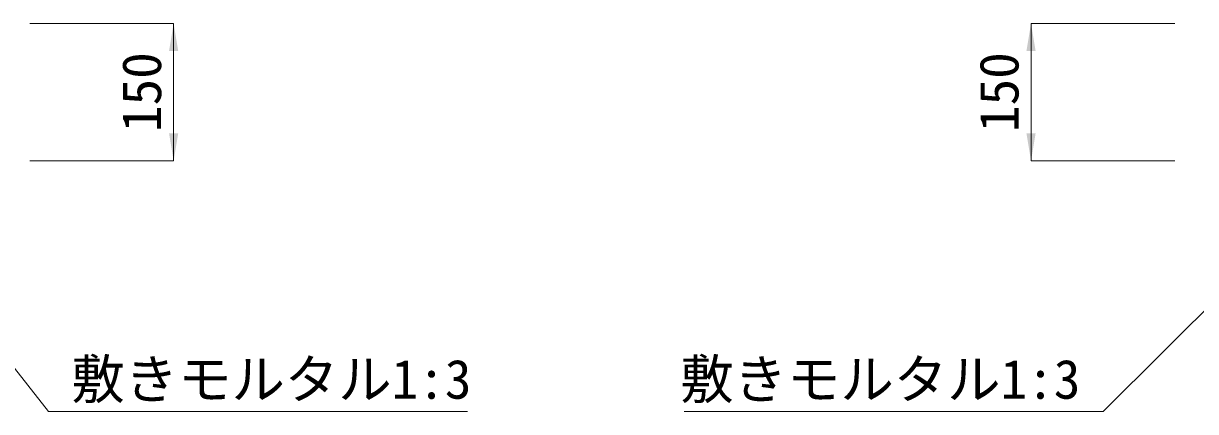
# Model space of a CAD drawing. Units: millimetres at full size. Extents: x 10958 to 33220, y 2125 to 9550.
# Drawn here: x 15701 to 16981, y 6648 to 7072 of the extents above; entities that cross this region are included whole.
import ezdxf
from ezdxf.enums import TextEntityAlignment as Align

# ---------------------------------------------------------------- set-up
doc = ezdxf.new("R2010")
doc.units = ezdxf.units.MM
doc.header["$LTSCALE"] = 20
doc.layers.add('寸法線', color=7, linetype='Continuous', lineweight=13)
doc.layers.add('引出線', color=4, linetype='Continuous', lineweight=13)
doc.styles.add('ＭＳ ゴシック', font='')
doc.styles.get('ＭＳ ゴシック').set_extended_font_data('MS Gothic')

# ---------------------------------------------------------------- blocks, each defined once
blk = doc.blocks.new('filled_arrow')
at = {"color": 0, "linetype": 'Continuous', "lineweight": -2}
blk.add_solid([(7.5, 1.25), (0, 0), (7.5, -1.25)], dxfattribs=at)

msp = doc.modelspace()

# ---------------------------------------------------------------- linework, layer by layer
at = {"layer": '寸法線'}
for p, q in [((15708.14, 7071.82), (15865.1, 7071.82)), ((15865.1, 7071.82), (15865.1, 6921.82)), ((16801.17, 7071.82), (16801.17, 6921.82)), ((16958.14, 7071.82), (16801.17, 7071.82)), ((15708.14, 6921.82), (15865.1, 6921.82)), ((16958.14, 6921.82), (16801.17, 6921.82))]:
    msp.add_line(p, q, dxfattribs=at)
at = {"layer": '引出線'}
for points in [[(15520.97, 6911.82), (15728.46, 6648.03), (16185.87, 6648.03)], [(17145.3, 6911.82), (16880.07, 6648.03), (16422.66, 6648.03)]]:
    msp.add_lwpolyline(points, dxfattribs=at)

# ---------------------------------------------------------------- block references
at = {"layer": '寸法線', "xscale": 4, "yscale": 4}
for p, rotation in [((15865.1, 7071.82), 270), ((16801.17, 7071.82), 270), ((15865.1, 6921.82), 90), ((16801.17, 6921.82), 90)]:
    msp.add_blockref('filled_arrow', p, dxfattribs=dict(at, rotation=rotation))

# ---------------------------------------------------------------- texts
at = {"layer": '寸法線', "style": 'ＭＳ ゴシック'}
for p in [(15830.1, 6996.82), (16766.17, 6996.82)]:
    msp.add_text('150', height=42.72, rotation=90, dxfattribs=at).set_placement(p, align=Align.MIDDLE_CENTER)
at = {"layer": '引出線', "style": 'ＭＳ ゴシック'}
msp.add_text('敷きモルタル1:3', height=42.72, dxfattribs=at).set_placement((15753.46, 6704.77), align=Align.TOP_LEFT)
msp.add_text('敷きモルタル1:3', height=42.72, dxfattribs=at).set_placement((16855.07, 6704.77), align=Align.TOP_RIGHT)

doc.saveas('drawing.dxf')
